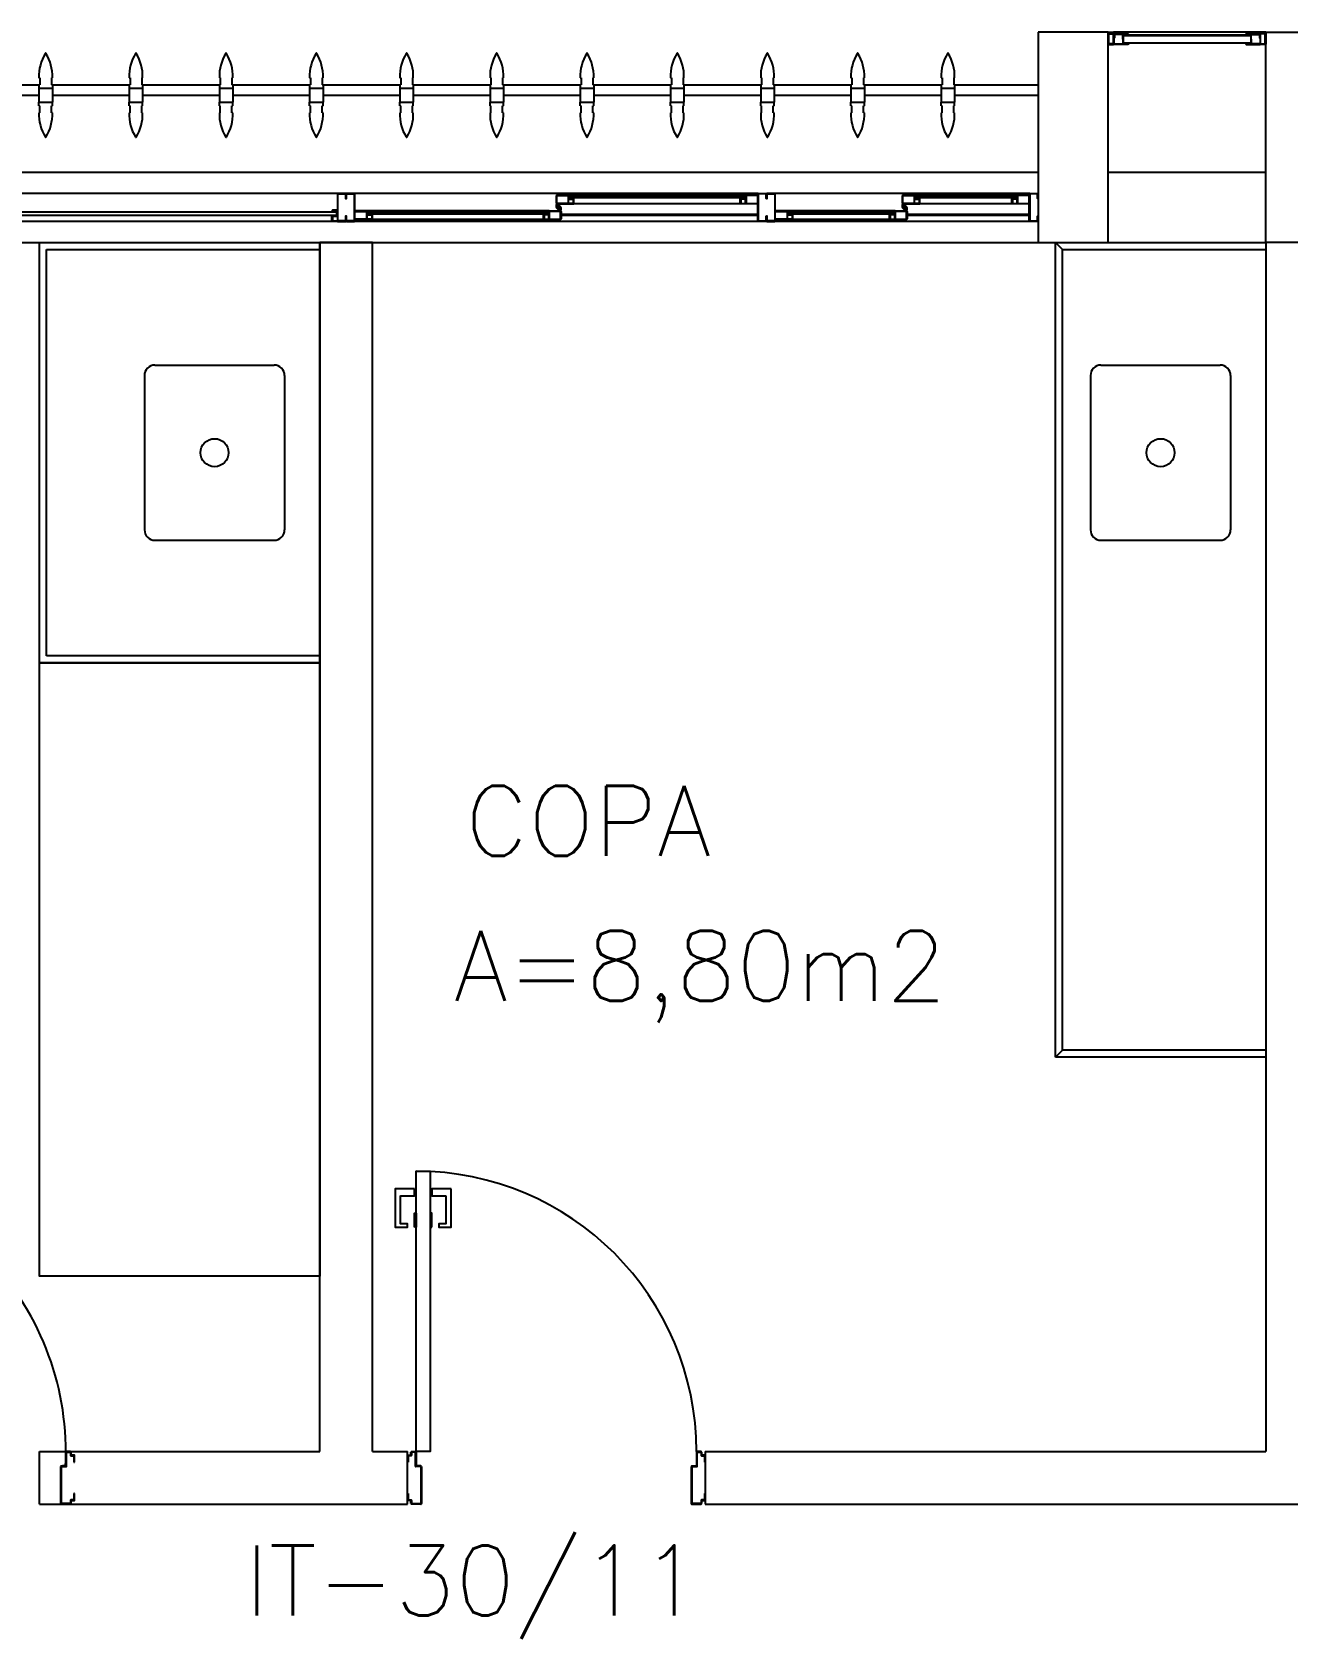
# Model space of a CAD drawing. Header units: millimetres. Extents: x 2128 to 2646, y 1972 to 2207.
# Drawn here: x 2289.74 to 2293.324, y 2138.981 to 2143.565 of the extents above; entities that cross this region are included whole.
import ezdxf

# ---------------------------------------------------------------- set-up
doc = ezdxf.new("R2010")
doc.units = ezdxf.units.MM
doc.linetypes.add('DASHED2', pattern=[0.375, 0.25, -0.125])
for name, color, linetype in [('AR-ALV', 2, 'Continuous'), ('AR-BANCADAS', 1, 'Continuous'), ('AR-BRISES', 1, 'Continuous'), ('AR-ESQ', 1, 'Continuous'), ('AR-ESTC', 3, 'Continuous'), ('AR-PEITORIL', 1, 'Continuous'), ('AR-PORTA', 1, 'Continuous'), ('BC- VISTA', 1, 'Continuous'), ('BC-CUBA', 1, 'Continuous'), ('BGR- VISTA', 12, 'Continuous'), ('BR-PAINEL', 1, 'Continuous'), ('BR-SUPORTE', 1, 'Continuous'), ('COZ1', 1, 'Continuous'), ('DT-ESQ-BAGUETE-C', 1, 'Continuous'), ('DT-ESQ-BAGUETE-V', 1, 'Continuous'), ('DT-ESQ-CHAPA DOBRADA-V', 1, 'Continuous'), ('DT-ESQ-MARCO-V', 1, 'Continuous'), ('DT-ESQ-PERFIL CADEIRA-C', 2, 'Continuous'), ('DT-ESQ-PERFIL CADEIRA-V', 2, 'Continuous'), ('DT-ESQ-PERFIL U SIMPLES-C', 2, 'Continuous'), ('DT-ESQ-PERFIL U-C', 2, 'Continuous'), ('DT-ESQ-PERFIL U-V', 1, 'Continuous'), ('DT-ESQ-VENEZIANA-C', 1, 'Continuous'), ('DT-ESQ-VENEZIANA-V', 1, 'Continuous'), ('DT-ESQ-VIDRO-C', 2, 'Continuous'), ('DT-TXTMOD', 1, 'Continuous'), ('ENDEREÇO', 2, 'Continuous'), ('maçaneta', 1, 'Continuous'), ('mov', 1, 'Continuous'), ('PM-PERFIL U-C', 2, 'Continuous'), ('PM-VIDRO', 2, 'Continuous'), ('pm1', 2, 'Continuous'), ('pm2', 2, 'Continuous'), ('TEXTO', 2, 'Continuous'), ('Área', 2, 'Continuous')]:
    doc.layers.add(name, color=color, linetype=linetype)
doc.styles.add('S10', font='simplex.shx', dxfattribs={"height": 0.1})
doc.styles.add('UNB-100', font='simplex.shx', dxfattribs={"height": 0.2})
doc.styles.add('UNB1-100', font='simplex.shx', dxfattribs={"height": 0.2})

# ---------------------------------------------------------------- blocks, each defined once
blk = doc.blocks.new('CUBAbnc-01P')
at = {"layer": 'COZ1'}
for p, q in [((-0.25, -0.4705), (-0.25, -0.1305)), ((-0.22, -0.1005), (0.22, -0.1005)), ((0.25, -0.4705), (0.25, -0.1305)), ((-0.22, -0.5005), (0.22, -0.5005))]:
    blk.add_line(p, q, dxfattribs=at)
blk.add_circle((0, -0.3005), 0.04, dxfattribs=at)
for centre, start, end in [((-0.22, -0.1305), 90, 180), ((0.22, -0.1305), 0, 90), ((-0.22, -0.4705), 180, 270), ((0.22, -0.4705), 270, 0)]:
    blk.add_arc(centre, 0.03, start, end, dxfattribs=at)
blk = doc.blocks.new('BGR3')
at = {"layer": 'BGR- VISTA'}
for p, q in [((0, 2.305), (0.58, 2.305)), ((0.58, 2.305), (0.6, 2.325)), ((0.58, 2.305), (0.58, 0.02)), ((0.58, 0.02), (0, 0.02)), ((0.6, 0), (0.58, 0.02))]:
    blk.add_line(p, q, dxfattribs=at)
blk.add_lwpolyline([(0.6, 2.325), (0.6, 0), (0, 0), (0, 2.325)], close=True, dxfattribs=at)
at = {"layer": 'BC-CUBA', "rotation": 89.99999999999999}
blk.add_blockref('CUBAbnc-01P', (0, 0.6), dxfattribs=at)
blk = doc.blocks.new('EF33-P')
at = {"layer": 'DT-ESQ-BAGUETE-C', "ltscale": 0.1}
for points in [[(0.4225, -0.08), (0.409, -0.08), (0.409, -0.0785), (0.422, -0.0785, 0.414214), (0.4225, -0.078), (0.4225, -0.067, 0.414214), (0.422, -0.0665), (0.409, -0.0665), (0.409, -0.065), (0.4225, -0.065, -0.414214), (0.424, -0.0665), (0.424, -0.0785, -0.414214)], [(0.7015, -0.08), (0.715, -0.08), (0.715, -0.0785), (0.702, -0.0785, -0.414214), (0.7015, -0.078), (0.7015, -0.067, -0.414214), (0.702, -0.0665), (0.715, -0.0665), (0.715, -0.065), (0.7015, -0.065, 0.414214), (0.7, -0.0665), (0.7, -0.0785, 0.414214)], [(1.41, -0.08), (1.3965, -0.08), (1.3965, -0.0785), (1.4095, -0.0785, 0.414214), (1.41, -0.078), (1.41, -0.067, 0.414214), (1.4095, -0.0665), (1.3965, -0.0665), (1.3965, -0.065), (1.41, -0.065, -0.414214), (1.4115, -0.0665), (1.4115, -0.0785, -0.414214)], [(1.9015, -0.08), (1.915, -0.08), (1.915, -0.0785), (1.902, -0.0785, -0.414214), (1.9015, -0.078), (1.9015, -0.067, -0.414214), (1.902, -0.0665), (1.915, -0.0665), (1.915, -0.065), (1.9015, -0.065, 0.414214), (1.9, -0.0665), (1.9, -0.0785, 0.414214)], [(2.014, -0.075), (2.0005, -0.075), (2.0005, -0.0735), (2.014, -0.0735), (2.014, -0.0615), (2.0005, -0.0615), (2.0005, -0.06), (2.014, -0.06, -0.414214), (2.0155, -0.0615), (2.0155, -0.0735, -0.414214)], [(0.0735, -0.125), (0.06, -0.125), (0.06, -0.1235), (0.073, -0.1235, 0.414214), (0.0735, -0.123), (0.0735, -0.112, 0.414214), (0.073, -0.1115), (0.06, -0.1115), (0.06, -0.11), (0.0735, -0.11, -0.414214), (0.075, -0.1115), (0.075, -0.1235, -0.414214)], [(0.339, -0.125), (0.3525, -0.125), (0.3525, -0.1235), (0.3395, -0.1235, -0.414214), (0.339, -0.123), (0.339, -0.112, -0.414214), (0.3395, -0.1115), (0.3525, -0.1115), (0.3525, -0.11), (0.339, -0.11, 0.414214), (0.3375, -0.1115), (0.3375, -0.1235, 0.414214)], [(0.8485, -0.125), (0.835, -0.125), (0.835, -0.1235), (0.848, -0.1235, 0.414214), (0.8485, -0.123), (0.8485, -0.112, 0.414214), (0.848, -0.1115), (0.835, -0.1115), (0.835, -0.11), (0.8485, -0.11, -0.414214), (0.85, -0.1115), (0.85, -0.1235, -0.414214)], [(1.3265, -0.125), (1.34, -0.125), (1.34, -0.1235), (1.327, -0.1235, -0.414214), (1.3265, -0.123), (1.3265, -0.112, -0.414214), (1.327, -0.1115), (1.34, -0.1115), (1.34, -0.11), (1.3265, -0.11, 0.414214), (1.325, -0.1115), (1.325, -0.1235, 0.414214)]]:
    blk.add_lwpolyline(points, format="xyb", close=True, dxfattribs=at)
at = {"layer": 'DT-ESQ-BAGUETE-V', "ltscale": 0.1}
for p, q in [((0.4225, -0.065), (0.7015, -0.065)), ((1.41, -0.065), (1.9015, -0.065)), ((0.0735, -0.11), (0.339, -0.11)), ((0.8485, -0.11), (1.3265, -0.11))]:
    blk.add_line(p, q, dxfattribs=at)
at = {"layer": 'DT-ESQ-CHAPA DOBRADA-V', "ltscale": 0.1}
for p, q in [((0.025, -0.077), (0.374, -0.077)), ((0.025, -0.08), (0.374, -0.08)), ((0.8, -0.077), (1.3615, -0.077)), ((0.8, -0.08), (1.3615, -0.08))]:
    blk.add_line(p, q, dxfattribs=at)
at = {"layer": 'DT-ESQ-MARCO-V', "ltscale": 0.1}
for p, q in [((1.9985, -0.06), (3.1515, -0.06)), ((1.9985, -0.14), (3.1515, -0.14))]:
    blk.add_line(p, q, dxfattribs=at)
at = {"layer": 'DT-ESQ-PERFIL CADEIRA-C', "ltscale": 0.1}
for p, q in [((0.376, -0.0885), (0.4225, -0.0885)), ((0.75, -0.0885), (0.7015, -0.0885)), ((1.3635, -0.0885), (1.41, -0.0885)), ((1.95, -0.0885), (1.9015, -0.0885)), ((0.025, -0.1335), (0.0735, -0.1335)), ((0.3855, -0.1335), (0.339, -0.1335)), ((0.8, -0.1335), (0.8485, -0.1335)), ((1.373, -0.1335), (1.3265, -0.1335))]:
    blk.add_line(p, q, dxfattribs=at)
for points in [[(0.4225, -0.087, -1), (0.4225, -0.09), (0.376, -0.09, -0.414214), (0.374, -0.088), (0.374, -0.067, -0.414214), (0.376, -0.065), (0.4075, -0.065, -0.414214), (0.409, -0.0665), (0.409, -0.087)], [(0.409, -0.0885, -0.198913), (0.4079, -0.0881, -0.198913), (0.4075, -0.087), (0.4075, -0.067, 0.414214), (0.407, -0.0665), (0.376, -0.0665, 0.414214), (0.3755, -0.067), (0.3755, -0.088, 0.414214), (0.376, -0.0885)], [(0.7015, -0.09), (0.75, -0.09), (0.75, -0.0885), (0.715, -0.0885, 0.198912), (0.7161, -0.0881, 0.198913), (0.7165, -0.087), (0.7165, -0.067, -0.414214), (0.717, -0.0665), (0.75, -0.0665), (0.75, -0.065), (0.7165, -0.065, 0.414214), (0.715, -0.0665), (0.715, -0.0785), (0.715, -0.08), (0.715, -0.087), (0.7015, -0.087, 1)], [(1.41, -0.087, -1), (1.41, -0.09), (1.3635, -0.09, -0.414214), (1.3615, -0.088), (1.3615, -0.067, -0.414214), (1.3635, -0.065), (1.395, -0.065, -0.414214), (1.3965, -0.0665), (1.3965, -0.087)], [(1.3965, -0.0885, -0.198913), (1.3954, -0.0881, -0.198913), (1.395, -0.087), (1.395, -0.067, 0.414214), (1.3945, -0.0665), (1.3635, -0.0665, 0.414214), (1.363, -0.067), (1.363, -0.088, 0.414214), (1.3635, -0.0885)], [(1.9015, -0.09), (1.95, -0.09), (1.95, -0.0885), (1.915, -0.0885, 0.198912), (1.9161, -0.0881, 0.198913), (1.9165, -0.087), (1.9165, -0.067, -0.414214), (1.917, -0.0665), (1.95, -0.0665), (1.95, -0.065), (1.9165, -0.065, 0.414214), (1.915, -0.0665), (1.915, -0.0785), (1.915, -0.08), (1.915, -0.087), (1.9015, -0.087, 1)], [(0.0735, -0.135), (0.025, -0.135), (0.025, -0.1335), (0.06, -0.1335, -0.198912), (0.0589, -0.1331, -0.198913), (0.0585, -0.132), (0.0585, -0.112, 0.414214), (0.058, -0.1115), (0.025, -0.1115), (0.025, -0.11), (0.0585, -0.11, -0.414214), (0.06, -0.1115), (0.06, -0.1235), (0.06, -0.125), (0.06, -0.132), (0.0735, -0.132, -1)], [(0.339, -0.132, 1), (0.339, -0.135), (0.3855, -0.135, 0.414214), (0.3875, -0.133), (0.3875, -0.112, 0.414214), (0.3855, -0.11), (0.354, -0.11, 0.414214), (0.3525, -0.1115), (0.3525, -0.132)], [(0.3525, -0.1335, 0.198913), (0.3536, -0.1331, 0.198913), (0.354, -0.132), (0.354, -0.112, -0.414214), (0.3545, -0.1115), (0.3855, -0.1115, -0.414214), (0.386, -0.112), (0.386, -0.133, -0.414214), (0.3855, -0.1335)], [(0.8485, -0.135), (0.8, -0.135), (0.8, -0.1335), (0.835, -0.1335, -0.198912), (0.8339, -0.1331, -0.198913), (0.8335, -0.132), (0.8335, -0.112, 0.414214), (0.833, -0.1115), (0.8, -0.1115), (0.8, -0.11), (0.8335, -0.11, -0.414214), (0.835, -0.1115), (0.835, -0.1235), (0.835, -0.125), (0.835, -0.132), (0.8485, -0.132, -1)], [(1.3265, -0.132, 1), (1.3265, -0.135), (1.373, -0.135, 0.414214), (1.375, -0.133), (1.375, -0.112, 0.414214), (1.373, -0.11), (1.3415, -0.11, 0.414214), (1.34, -0.1115), (1.34, -0.132)], [(1.34, -0.1335, 0.198913), (1.3411, -0.1331, 0.198913), (1.3415, -0.132), (1.3415, -0.112, -0.414214), (1.342, -0.1115), (1.373, -0.1115, -0.414214), (1.3735, -0.112), (1.3735, -0.133, -0.414214), (1.373, -0.1335)]]:
    blk.add_lwpolyline(points, format="xyb", close=True, dxfattribs=at)
at = {"layer": 'DT-ESQ-PERFIL CADEIRA-V', "ltscale": 0.1}
for p, q in [((0.4075, -0.09), (0.7015, -0.09)), ((1.395, -0.09), (1.9015, -0.09)), ((0.0735, -0.135), (0.339, -0.135)), ((0.8485, -0.135), (1.3265, -0.135))]:
    blk.add_line(p, q, dxfattribs=at)
at = {"layer": 'DT-ESQ-PERFIL U SIMPLES-C', "ltscale": 0.1}
for points in [[(0.376, -0.102), (0.384, -0.102), (0.384, -0.1005), (0.376, -0.1005, -0.414214), (0.3755, -0.1), (0.3755, -0.092, -0.414214), (0.376, -0.0915), (0.384, -0.0915), (0.384, -0.09), (0.376, -0.09, 0.414214), (0.374, -0.092), (0.374, -0.1, 0.414214)], [(1.3635, -0.102), (1.3715, -0.102), (1.3715, -0.1005), (1.3635, -0.1005, -0.414214), (1.363, -0.1), (1.363, -0.092, -0.414214), (1.3635, -0.0915), (1.3715, -0.0915), (1.3715, -0.09), (1.3635, -0.09, 0.414214), (1.3615, -0.092), (1.3615, -0.1, 0.414214)], [(0.3855, -0.098), (0.3775, -0.098), (0.3775, -0.0995), (0.3855, -0.0995, -0.414214), (0.386, -0.1), (0.386, -0.108, -0.414214), (0.3855, -0.1085), (0.3775, -0.1085), (0.3775, -0.11), (0.3855, -0.11, 0.414214), (0.3875, -0.108), (0.3875, -0.1, 0.414214)], [(1.373, -0.098), (1.365, -0.098), (1.365, -0.0995), (1.373, -0.0995, -0.414214), (1.3735, -0.1), (1.3735, -0.108, -0.414214), (1.373, -0.1085), (1.365, -0.1085), (1.365, -0.11), (1.373, -0.11, 0.414214), (1.375, -0.108), (1.375, -0.1, 0.414214)]]:
    blk.add_lwpolyline(points, format="xyb", close=True, dxfattribs=at)
at = {"layer": 'DT-ESQ-PERFIL U-C', "ltscale": 0.1}
for points in [[(0, -0.0615, -0.414214), (0.0015, -0.06), (0.0235, -0.06, -0.414214), (0.025, -0.0615), (0.025, -0.1385, -0.414214), (0.0235, -0.14), (0.0015, -0.14, -0.414214), (0, -0.1385), (0, -0.125), (0.0015, -0.125), (0.0015, -0.138, 0.414214), (0.002, -0.1385), (0.023, -0.1385, 0.414214), (0.0235, -0.138), (0.0235, -0.062, 0.414214), (0.023, -0.0615), (0.002, -0.0615, 0.414214), (0.0015, -0.062), (0.0015, -0.075), (0, -0.075)], [(0.775, -0.0615, 0.414214), (0.7735, -0.06), (0.7515, -0.06, 0.414214), (0.75, -0.0615), (0.75, -0.1385, 0.414214), (0.7515, -0.14), (0.7735, -0.14, 0.414214), (0.775, -0.1385), (0.775, -0.125), (0.7735, -0.125), (0.7735, -0.138, -0.414214), (0.773, -0.1385), (0.752, -0.1385, -0.414214), (0.7515, -0.138), (0.7515, -0.062, -0.414214), (0.752, -0.0615), (0.773, -0.0615, -0.414214), (0.7735, -0.062), (0.7735, -0.075), (0.775, -0.075)], [(0.775, -0.0615, -0.414214), (0.7765, -0.06), (0.7985, -0.06, -0.414214), (0.8, -0.0615), (0.8, -0.1385, -0.414214), (0.7985, -0.14), (0.7765, -0.14, -0.414214), (0.775, -0.1385), (0.775, -0.125), (0.7765, -0.125), (0.7765, -0.138, 0.414214), (0.777, -0.1385), (0.798, -0.1385, 0.414214), (0.7985, -0.138), (0.7985, -0.062, 0.414214), (0.798, -0.0615), (0.777, -0.0615, 0.414214), (0.7765, -0.062), (0.7765, -0.075), (0.775, -0.075)], [(1.975, -0.0615, 0.414214), (1.9735, -0.06), (1.9515, -0.06, 0.414214), (1.95, -0.0615), (1.95, -0.1385, 0.414214), (1.9515, -0.14), (1.9735, -0.14, 0.414214), (1.975, -0.1385), (1.975, -0.125), (1.9735, -0.125), (1.9735, -0.138, -0.414214), (1.973, -0.1385), (1.952, -0.1385, -0.414214), (1.9515, -0.138), (1.9515, -0.062, -0.414214), (1.952, -0.0615), (1.973, -0.0615, -0.414214), (1.9735, -0.062), (1.9735, -0.075), (1.975, -0.075)]]:
    blk.add_lwpolyline(points, format="xyb", close=True, dxfattribs=at)
blk.add_lwpolyline([(2, -0.0905), (2, -0.0905, 0.414214), (1.9985, -0.092), (1.9985, -0.1385), (1.9765, -0.1385), (1.9765, -0.125), (1.975, -0.125), (1.975, -0.1385, 0.414214), (1.9765, -0.14), (1.9985, -0.14, 0.414214), (2, -0.1385), (2, -0.092), (2.0135, -0.092, 1), (2.0135, -0.089), (2, -0.089), (2, -0.0615, 0.414214), (1.9985, -0.06), (1.9765, -0.06, 0.414214), (1.975, -0.0615), (1.975, -0.075), (1.9765, -0.075), (1.9765, -0.0615), (1.9985, -0.0615), (1.9985, -0.089, 0.414214), (2, -0.0905), (2.0135, -0.0905)], format="xyb", dxfattribs=at)
at = {"layer": 'DT-ESQ-PERFIL U-V', "ltscale": 0.1}
for p, q in [((0.0235, -0.06), (0.7515, -0.06)), ((0.7985, -0.06), (1.9515, -0.06)), ((0.0235, -0.14), (0.7515, -0.14)), ((0.7985, -0.14), (1.9515, -0.14))]:
    blk.add_line(p, q, dxfattribs=at)
at = {"layer": 'DT-ESQ-VIDRO-C', "ltscale": 0.1}
for points in [[(0.7125, -0.085), (0.7125, -0.082), (0.4115, -0.082), (0.4115, -0.085)], [(1.9125, -0.085), (1.9125, -0.082), (1.399, -0.082), (1.399, -0.085)], [(2.002, -0.087), (2.002, -0.077), (3.148, -0.077), (3.148, -0.087)], [(0.063, -0.13), (0.063, -0.127), (0.3495, -0.127), (0.3495, -0.13)], [(0.838, -0.13), (0.838, -0.127), (1.337, -0.127), (1.337, -0.13)]]:
    blk.add_lwpolyline(points, close=True, dxfattribs=at)
at = {"layer": 'DT-TXTMOD', "ltscale": 0.1, "style": 'S10', "flags": 3}
for tag, p in [('M01', (0.025, -0.28)), ('M02', (0.3253, -0.28)), ('M03', (0.627, -0.28)), ('M04', (0.9288, -0.28)), ('M05', (1.2306, -0.28)), ('M06', (1.5323, -0.28)), ('M07', (1.8341, -0.28)), ('M08', (2.1359, -0.28)), ('M09', (2.4376, -0.28)), ('M10', (2.7394, -0.28)), ('M11', (3.0412, -0.28)), ('M12', (3.3429, -0.28)), ('M13', (3.6447, -0.28)), ('M14', (3.9464, -0.28)), ('M15', (4.2482, -0.28)), ('M16', (4.55, -0.28)), ('M17', (4.8517, -0.28))]:
    blk.add_attdef(tag, p, '', height=0.1, dxfattribs=at)
blk = doc.blocks.new('BR-MODULO8')
at = {"layer": 'BR-PAINEL'}
for p, q in [((-2.8517, 0.27), (-2.8492, 0.27)), ((-2.8517, 0.25), (-2.8517, 0.24)), ((-2.8517, 0.25), (-2.8492, 0.25)), ((-2.8517, 0.24), (-2.8133, 0.24)), ((-2.8517, 0.24), (-2.8517, 0.2)), ((-2.8492, 0.27), (-2.8492, 0.25)), ((-2.8158, 0.27), (-2.8158, 0.25)), ((-2.8133, 0.27), (-2.8158, 0.27)), ((-2.8133, 0.25), (-2.8158, 0.25)), ((-2.8133, 0.25), (-2.8133, 0.24)), ((-2.8133, 0.24), (-2.8133, 0.2)), ((-2.5942, 0.27), (-2.5917, 0.27)), ((-2.5942, 0.25), (-2.5942, 0.24)), ((-2.5942, 0.25), (-2.5917, 0.25)), ((-2.5942, 0.24), (-2.5558, 0.24)), ((-2.5942, 0.24), (-2.5942, 0.2)), ((-2.5917, 0.27), (-2.5917, 0.25)), ((-2.5583, 0.27), (-2.5583, 0.25)), ((-2.5558, 0.27), (-2.5583, 0.27)), ((-2.5558, 0.25), (-2.5583, 0.25)), ((-2.5558, 0.25), (-2.5558, 0.24)), ((-2.5558, 0.24), (-2.5558, 0.2)), ((-2.3367, 0.27), (-2.3342, 0.27)), ((-2.3367, 0.25), (-2.3367, 0.24)), ((-2.3367, 0.25), (-2.3342, 0.25)), ((-2.3367, 0.24), (-2.2983, 0.24)), ((-2.3367, 0.24), (-2.3367, 0.2)), ((-2.3342, 0.27), (-2.3342, 0.25)), ((-2.3008, 0.27), (-2.3008, 0.25)), ((-2.2983, 0.27), (-2.3008, 0.27)), ((-2.2983, 0.25), (-2.3008, 0.25)), ((-2.2983, 0.25), (-2.2983, 0.24)), ((-2.2983, 0.24), (-2.2983, 0.2)), ((-2.0792, 0.27), (-2.0767, 0.27)), ((-2.0792, 0.25), (-2.0792, 0.24)), ((-2.0792, 0.25), (-2.0767, 0.25)), ((-2.0792, 0.24), (-2.0408, 0.24)), ((-2.0792, 0.24), (-2.0792, 0.2)), ((-2.0767, 0.27), (-2.0767, 0.25)), ((-2.0433, 0.27), (-2.0433, 0.25)), ((-2.0408, 0.27), (-2.0433, 0.27)), ((-2.0408, 0.25), (-2.0433, 0.25)), ((-2.0408, 0.25), (-2.0408, 0.24)), ((-2.0408, 0.24), (-2.0408, 0.2)), ((-1.8217, 0.27), (-1.8192, 0.27)), ((-1.8217, 0.25), (-1.8217, 0.24)), ((-1.8217, 0.25), (-1.8192, 0.25)), ((-1.8217, 0.24), (-1.7833, 0.24)), ((-1.8217, 0.24), (-1.8217, 0.2)), ((-1.8192, 0.27), (-1.8192, 0.25)), ((-1.7858, 0.27), (-1.7858, 0.25)), ((-1.7833, 0.27), (-1.7858, 0.27)), ((-1.7833, 0.25), (-1.7858, 0.25)), ((-1.7833, 0.25), (-1.7833, 0.24)), ((-1.7833, 0.24), (-1.7833, 0.2)), ((-1.5642, 0.27), (-1.5617, 0.27)), ((-1.5642, 0.25), (-1.5642, 0.24)), ((-1.5642, 0.25), (-1.5617, 0.25)), ((-1.5642, 0.24), (-1.5258, 0.24)), ((-1.5642, 0.24), (-1.5642, 0.2)), ((-1.5617, 0.27), (-1.5617, 0.25)), ((-1.5283, 0.27), (-1.5283, 0.25)), ((-1.5258, 0.27), (-1.5283, 0.27)), ((-1.5258, 0.25), (-1.5283, 0.25)), ((-1.5258, 0.25), (-1.5258, 0.24)), ((-1.5258, 0.24), (-1.5258, 0.2)), ((-1.3067, 0.27), (-1.3042, 0.27)), ((-1.3067, 0.25), (-1.3067, 0.24)), ((-1.3067, 0.25), (-1.3042, 0.25)), ((-1.3067, 0.24), (-1.2683, 0.24)), ((-1.3067, 0.24), (-1.3067, 0.2)), ((-1.3042, 0.27), (-1.3042, 0.25)), ((-1.2708, 0.27), (-1.2708, 0.25)), ((-1.2683, 0.27), (-1.2708, 0.27)), ((-1.2683, 0.25), (-1.2708, 0.25)), ((-1.2683, 0.25), (-1.2683, 0.24)), ((-1.2683, 0.24), (-1.2683, 0.2)), ((-1.0492, 0.27), (-1.0467, 0.27)), ((-1.0492, 0.25), (-1.0492, 0.24)), ((-1.0492, 0.25), (-1.0467, 0.25)), ((-1.0492, 0.24), (-1.0108, 0.24)), ((-1.0492, 0.24), (-1.0492, 0.2)), ((-1.0467, 0.27), (-1.0467, 0.25)), ((-1.0133, 0.27), (-1.0133, 0.25)), ((-1.0108, 0.27), (-1.0133, 0.27)), ((-1.0108, 0.25), (-1.0133, 0.25)), ((-1.0108, 0.25), (-1.0108, 0.24)), ((-1.0108, 0.24), (-1.0108, 0.2)), ((-0.7917, 0.27), (-0.7892, 0.27)), ((-0.7917, 0.25), (-0.7917, 0.24)), ((-0.7917, 0.25), (-0.7892, 0.25)), ((-0.7917, 0.24), (-0.7533, 0.24)), ((-0.7917, 0.24), (-0.7917, 0.2)), ((-0.7892, 0.27), (-0.7892, 0.25)), ((-0.7558, 0.27), (-0.7558, 0.25)), ((-0.7533, 0.27), (-0.7558, 0.27)), ((-0.7533, 0.25), (-0.7558, 0.25)), ((-0.7533, 0.25), (-0.7533, 0.24)), ((-0.7533, 0.24), (-0.7533, 0.2)), ((-0.5342, 0.27), (-0.5317, 0.27)), ((-0.5342, 0.25), (-0.5317, 0.25)), ((-0.5342, 0.25), (-0.5342, 0.24)), ((-0.5342, 0.24), (-0.5342, 0.2)), ((-0.5342, 0.24), (-0.4958, 0.24)), ((-0.5317, 0.27), (-0.5317, 0.25)), ((-0.4958, 0.27), (-0.4983, 0.27)), ((-0.4983, 0.27), (-0.4983, 0.25)), ((-0.4958, 0.25), (-0.4983, 0.25)), ((-0.4958, 0.25), (-0.4958, 0.24)), ((-0.4958, 0.24), (-0.4958, 0.2)), ((-0.2767, 0.27), (-0.2742, 0.27)), ((-0.2767, 0.25), (-0.2767, 0.24)), ((-0.2767, 0.25), (-0.2742, 0.25)), ((-0.2767, 0.24), (-0.2383, 0.24)), ((-0.2767, 0.24), (-0.2767, 0.2)), ((-0.2742, 0.27), (-0.2742, 0.25)), ((-0.2408, 0.27), (-0.2408, 0.25)), ((-0.2383, 0.27), (-0.2408, 0.27)), ((-0.2383, 0.25), (-0.2408, 0.25)), ((-0.2383, 0.25), (-0.2383, 0.24)), ((-0.2383, 0.24), (-0.2383, 0.2)), ((-2.8517, 0.2), (-2.8133, 0.2)), ((-2.8517, 0.19), (-2.8517, 0.2)), ((-2.8517, 0.19), (-2.8492, 0.19)), ((-2.8492, 0.17), (-2.8492, 0.19)), ((-2.8133, 0.19), (-2.8158, 0.19)), ((-2.8158, 0.17), (-2.8158, 0.19)), ((-2.8133, 0.19), (-2.8133, 0.2)), ((-2.5942, 0.2), (-2.5558, 0.2)), ((-2.5942, 0.19), (-2.5942, 0.2)), ((-2.5942, 0.19), (-2.5917, 0.19)), ((-2.5917, 0.17), (-2.5917, 0.19)), ((-2.5558, 0.19), (-2.5583, 0.19)), ((-2.5583, 0.17), (-2.5583, 0.19)), ((-2.5558, 0.19), (-2.5558, 0.2)), ((-2.3367, 0.2), (-2.2983, 0.2)), ((-2.3367, 0.19), (-2.3367, 0.2)), ((-2.3367, 0.19), (-2.3342, 0.19)), ((-2.3342, 0.17), (-2.3342, 0.19)), ((-2.2983, 0.19), (-2.3008, 0.19)), ((-2.3008, 0.17), (-2.3008, 0.19)), ((-2.2983, 0.19), (-2.2983, 0.2)), ((-2.0792, 0.2), (-2.0408, 0.2)), ((-2.0792, 0.19), (-2.0792, 0.2)), ((-2.0792, 0.19), (-2.0767, 0.19)), ((-2.0767, 0.17), (-2.0767, 0.19)), ((-2.0408, 0.19), (-2.0433, 0.19)), ((-2.0433, 0.17), (-2.0433, 0.19)), ((-2.0408, 0.19), (-2.0408, 0.2)), ((-1.8217, 0.2), (-1.7833, 0.2)), ((-1.8217, 0.19), (-1.8217, 0.2)), ((-1.8217, 0.19), (-1.8192, 0.19)), ((-1.8192, 0.17), (-1.8192, 0.19)), ((-1.7833, 0.19), (-1.7858, 0.19)), ((-1.7858, 0.17), (-1.7858, 0.19)), ((-1.7833, 0.19), (-1.7833, 0.2)), ((-1.5642, 0.2), (-1.5258, 0.2)), ((-1.5642, 0.19), (-1.5642, 0.2)), ((-1.5642, 0.19), (-1.5617, 0.19)), ((-1.5617, 0.17), (-1.5617, 0.19)), ((-1.5258, 0.19), (-1.5283, 0.19)), ((-1.5283, 0.17), (-1.5283, 0.19)), ((-1.5258, 0.19), (-1.5258, 0.2)), ((-1.3067, 0.2), (-1.2683, 0.2)), ((-1.3067, 0.19), (-1.3067, 0.2)), ((-1.3067, 0.19), (-1.3042, 0.19)), ((-1.3042, 0.17), (-1.3042, 0.19)), ((-1.2683, 0.19), (-1.2708, 0.19)), ((-1.2708, 0.17), (-1.2708, 0.19)), ((-1.2683, 0.19), (-1.2683, 0.2)), ((-1.0492, 0.2), (-1.0108, 0.2)), ((-1.0492, 0.19), (-1.0492, 0.2)), ((-1.0492, 0.19), (-1.0467, 0.19)), ((-1.0467, 0.17), (-1.0467, 0.19)), ((-1.0108, 0.19), (-1.0133, 0.19)), ((-1.0133, 0.17), (-1.0133, 0.19)), ((-1.0108, 0.19), (-1.0108, 0.2)), ((-0.7917, 0.2), (-0.7533, 0.2)), ((-0.7917, 0.19), (-0.7917, 0.2)), ((-0.7917, 0.19), (-0.7892, 0.19)), ((-0.7892, 0.17), (-0.7892, 0.19)), ((-0.7533, 0.19), (-0.7558, 0.19)), ((-0.7558, 0.17), (-0.7558, 0.19)), ((-0.7533, 0.19), (-0.7533, 0.2)), ((-0.5342, 0.19), (-0.5342, 0.2)), ((-0.5342, 0.2), (-0.4958, 0.2)), ((-0.5342, 0.19), (-0.5317, 0.19)), ((-0.5317, 0.17), (-0.5317, 0.19)), ((-0.4983, 0.17), (-0.4983, 0.19)), ((-0.4958, 0.19), (-0.4983, 0.19)), ((-0.4958, 0.19), (-0.4958, 0.2)), ((-0.2767, 0.2), (-0.2383, 0.2)), ((-0.2767, 0.19), (-0.2767, 0.2)), ((-0.2767, 0.19), (-0.2742, 0.19)), ((-0.2742, 0.17), (-0.2742, 0.19)), ((-0.2383, 0.19), (-0.2408, 0.19)), ((-0.2408, 0.17), (-0.2408, 0.19)), ((-0.2383, 0.19), (-0.2383, 0.2)), ((-2.8517, 0.17), (-2.8492, 0.17)), ((-2.8133, 0.17), (-2.8158, 0.17)), ((-2.5942, 0.17), (-2.5917, 0.17)), ((-2.5558, 0.17), (-2.5583, 0.17)), ((-2.3367, 0.17), (-2.3342, 0.17)), ((-2.2983, 0.17), (-2.3008, 0.17)), ((-2.0792, 0.17), (-2.0767, 0.17)), ((-2.0408, 0.17), (-2.0433, 0.17)), ((-1.8217, 0.17), (-1.8192, 0.17)), ((-1.7833, 0.17), (-1.7858, 0.17)), ((-1.5642, 0.17), (-1.5617, 0.17)), ((-1.5258, 0.17), (-1.5283, 0.17)), ((-1.3067, 0.17), (-1.3042, 0.17)), ((-1.2683, 0.17), (-1.2708, 0.17)), ((-1.0492, 0.17), (-1.0467, 0.17)), ((-1.0108, 0.17), (-1.0133, 0.17)), ((-0.7917, 0.17), (-0.7892, 0.17)), ((-0.7533, 0.17), (-0.7558, 0.17)), ((-0.5342, 0.17), (-0.5317, 0.17)), ((-0.4958, 0.17), (-0.4983, 0.17)), ((-0.2767, 0.17), (-0.2742, 0.17)), ((-0.2383, 0.17), (-0.2408, 0.17))]:
    blk.add_line(p, q, dxfattribs=at)
for centre, radius, start, end in [((-2.7267, 0.2739), 0.1251, 148.4721, 181.772), ((-2.8325, 0.3387), 0.001, 37.1012, 142.8988), ((-2.9383, 0.2739), 0.1251, 358.228, 31.5279), ((-2.4692, 0.2739), 0.1251, 148.4721, 181.772), ((-2.575, 0.3387), 0.001, 37.1012, 142.8988), ((-2.6808, 0.2739), 0.1251, 358.228, 31.5279), ((-2.2117, 0.2739), 0.1251, 148.4721, 181.772), ((-2.3175, 0.3387), 0.001, 37.1012, 142.8988), ((-2.4233, 0.2739), 0.1251, 358.228, 31.5279), ((-1.9542, 0.2739), 0.1251, 148.4721, 181.772), ((-2.06, 0.3387), 0.001, 37.1012, 142.8988), ((-2.1658, 0.2739), 0.1251, 358.228, 31.5279), ((-1.6967, 0.2739), 0.1251, 148.4721, 181.772), ((-1.8025, 0.3387), 0.001, 37.1012, 142.8988), ((-1.9083, 0.2739), 0.1251, 358.228, 31.5279), ((-1.4392, 0.2739), 0.1251, 148.4721, 181.772), ((-1.545, 0.3387), 0.001, 37.1012, 142.8988), ((-1.6508, 0.2739), 0.1251, 358.228, 31.5279), ((-1.1817, 0.2739), 0.1251, 148.4721, 181.772), ((-1.2875, 0.3387), 0.001, 37.1012, 142.8988), ((-1.3933, 0.2739), 0.1251, 358.228, 31.5279), ((-0.9242, 0.2739), 0.1251, 148.4721, 181.772), ((-1.03, 0.3387), 0.001, 37.1012, 142.8988), ((-1.1358, 0.2739), 0.1251, 358.228, 31.5279), ((-0.6667, 0.2739), 0.1251, 148.4721, 181.772), ((-0.7725, 0.3387), 0.001, 37.1012, 142.8988), ((-0.8783, 0.2739), 0.1251, 358.228, 31.5279), ((-0.4092, 0.2739), 0.1251, 148.4721, 181.772), ((-0.515, 0.3387), 0.001, 37.1012, 142.8988), ((-0.6208, 0.2739), 0.1251, 358.228, 31.5279), ((-0.1517, 0.2739), 0.1251, 148.4721, 181.772), ((-0.2575, 0.3387), 0.001, 37.1012, 142.8988), ((-0.3633, 0.2739), 0.1251, 358.228, 31.5279), ((-2.7267, 0.1661), 0.1251, 178.228, 211.5279), ((-2.9383, 0.1661), 0.1251, 328.4721, 1.772), ((-2.4692, 0.1661), 0.1251, 178.228, 211.5279), ((-2.6808, 0.1661), 0.1251, 328.4721, 1.772), ((-2.2117, 0.1661), 0.1251, 178.228, 211.5279), ((-2.4233, 0.1661), 0.1251, 328.4721, 1.772), ((-1.9542, 0.1661), 0.1251, 178.228, 211.5279), ((-2.1658, 0.1661), 0.1251, 328.4721, 1.772), ((-1.6967, 0.1661), 0.1251, 178.228, 211.5279), ((-1.9083, 0.1661), 0.1251, 328.4721, 1.772), ((-1.4392, 0.1661), 0.1251, 178.228, 211.5279), ((-1.6508, 0.1661), 0.1251, 328.4721, 1.772), ((-1.1817, 0.1661), 0.1251, 178.228, 211.5279), ((-1.3933, 0.1661), 0.1251, 328.4721, 1.772), ((-0.9242, 0.1661), 0.1251, 178.228, 211.5279), ((-1.1358, 0.1661), 0.1251, 328.4721, 1.772), ((-0.6667, 0.1661), 0.1251, 178.228, 211.5279), ((-0.8783, 0.1661), 0.1251, 328.4721, 1.772), ((-0.4092, 0.1661), 0.1251, 178.228, 211.5279), ((-0.6208, 0.1661), 0.1251, 328.4721, 1.772), ((-0.1517, 0.1661), 0.1251, 178.228, 211.5279), ((-0.3633, 0.1661), 0.1251, 328.4721, 1.772), ((-2.8325, 0.1013), 0.001, 217.1012, 322.8988), ((-2.575, 0.1013), 0.001, 217.1012, 322.8988), ((-2.3175, 0.1013), 0.001, 217.1012, 322.8988), ((-2.06, 0.1013), 0.001, 217.1012, 322.8988), ((-1.8025, 0.1013), 0.001, 217.1012, 322.8988), ((-1.545, 0.1013), 0.001, 217.1012, 322.8988), ((-1.2875, 0.1013), 0.001, 217.1012, 322.8988), ((-1.03, 0.1013), 0.001, 217.1012, 322.8988), ((-0.7725, 0.1013), 0.001, 217.1012, 322.8988), ((-0.515, 0.1013), 0.001, 217.1012, 322.8988), ((-0.2575, 0.1013), 0.001, 217.1012, 322.8988)]:
    blk.add_arc(centre, radius, start, end, dxfattribs=at)
at = {"layer": 'BR-SUPORTE'}
for p, q in [((-3.0708, 0.25), (-2.8492, 0.25)), ((-2.8133, 0.25), (-2.5917, 0.25)), ((-2.5558, 0.25), (-2.3342, 0.25)), ((-2.2983, 0.25), (-2.0767, 0.25)), ((-2.0408, 0.25), (-1.8192, 0.25)), ((-1.7833, 0.25), (-1.5617, 0.25)), ((-1.5258, 0.25), (-1.3042, 0.25)), ((-1.2683, 0.25), (-1.0467, 0.25)), ((-1.0108, 0.25), (-0.7892, 0.25)), ((-0.7533, 0.25), (-0.5317, 0.25)), ((-0.4958, 0.25), (-0.2742, 0.25)), ((-0.2383, 0.25), (0, 0.25)), ((-3.0708, 0.22), (-2.8517, 0.22)), ((-2.8133, 0.22), (-2.5942, 0.22)), ((-2.5558, 0.22), (-2.3367, 0.22)), ((-2.2983, 0.22), (-2.0792, 0.22)), ((-2.0408, 0.22), (-1.8217, 0.22)), ((-1.7833, 0.22), (-1.5642, 0.22)), ((-1.5258, 0.22), (-1.3067, 0.22)), ((-1.2683, 0.22), (-1.0492, 0.22)), ((-1.0108, 0.22), (-0.7917, 0.22)), ((-0.7533, 0.22), (-0.5342, 0.22)), ((-0.4958, 0.22), (-0.2767, 0.22)), ((-0.2383, 0.22), (0, 0.22))]:
    blk.add_line(p, q, dxfattribs=at)
blk = doc.blocks.new('PM3')
at = {"layer": 'maçaneta'}
for points in [[(0.02, 0.825), (-0.035, 0.825), (-0.035, 0.715), (0, 0.715), (0, 0.725), (-0.02, 0.725), (-0.02, 0.8035, -0.414214), (-0.0185, 0.805), (0.02, 0.805)], [(0.125, 0.825), (0.07, 0.825), (0.07, 0.805), (0.1085, 0.805, -0.414214), (0.11, 0.8035), (0.11, 0.725), (0.09, 0.725), (0.09, 0.715), (0.125, 0.715)]]:
    blk.add_lwpolyline(points, format="xyb", close=True, dxfattribs=at)
for points in [[(0.02, 0.715), (0.02, 0.755), (0.025, 0.755), (0.025, 0.715)], [(0.07, 0.715), (0.07, 0.755), (0.065, 0.755), (0.065, 0.715)]]:
    blk.add_lwpolyline(points, close=True, dxfattribs=at)
at = {"layer": 'mov'}
blk.add_arc((0.025, 0.075), 0.8, 0, 90, dxfattribs=at)
at = {"layer": 'PM-PERFIL U-C'}
for p, q in [((0, 0.045), (0, 0.0635)), ((0.0015, 0.065), (0.01, 0.065)), ((0.002, 0.063), (0.002, 0.045)), ((0.0105, 0.063), (0.002, 0.063)), ((0.01, 0.065), (0.01, 0.0735)), ((0.0115, 0.075), (0.0235, 0.075)), ((0.012, 0.073), (0.012, 0.0645)), ((0.023, 0.073), (0.012, 0.073)), ((0.023, 0.0335), (0.023, 0.073)), ((0.025, 0.0735), (0.025, 0.034)), ((0.825, 0.0735), (0.825, 0.034)), ((0.8385, 0.075), (0.8265, 0.075)), ((0.827, 0.073), (0.838, 0.073)), ((0.827, 0.0335), (0.827, 0.073)), ((0.838, 0.073), (0.838, 0.0645)), ((0.8395, 0.063), (0.848, 0.063)), ((0.84, 0.065), (0.84, 0.0735)), ((0.8485, 0.065), (0.84, 0.065)), ((0.848, 0.063), (0.848, 0.045)), ((0.85, 0.045), (0.85, 0.0635)), ((0.002, 0.045), (0, 0.045)), ((0.038, 0.032), (0.0245, 0.032)), ((0.0385, 0.034), (0.025, 0.034)), ((0.038, 0.032), (0.038, -0.073)), ((0.04, 0.0325), (0.04, -0.0735)), ((0.81, 0.0325), (0.81, -0.0735)), ((0.8115, 0.034), (0.825, 0.034)), ((0.812, 0.032), (0.8255, 0.032)), ((0.812, 0.032), (0.812, -0.073)), ((0.848, 0.045), (0.85, 0.045)), ((0, -0.045), (0.002, -0.045)), ((0, -0.0635), (0, -0.045)), ((0.002, -0.045), (0.002, -0.063)), ((0.85, -0.045), (0.848, -0.045)), ((0.848, -0.045), (0.848, -0.063)), ((0.85, -0.0635), (0.85, -0.045)), ((0.01, -0.065), (0.0015, -0.065)), ((0.002, -0.063), (0.0105, -0.063)), ((0.01, -0.0735), (0.01, -0.065)), ((0.0385, -0.075), (0.0115, -0.075)), ((0.012, -0.0645), (0.012, -0.073)), ((0.012, -0.073), (0.038, -0.073)), ((0.8115, -0.075), (0.8385, -0.075)), ((0.838, -0.073), (0.812, -0.073)), ((0.838, -0.0645), (0.838, -0.073)), ((0.848, -0.063), (0.8395, -0.063)), ((0.84, -0.0735), (0.84, -0.065)), ((0.84, -0.065), (0.8485, -0.065))]:
    blk.add_line(p, q, dxfattribs=at)
for centre, start, end in [((0.0015, 0.0635), 90, 180), ((0.0115, 0.0735), 90, 180), ((0.0105, 0.0645), 270, 0), ((0.0235, 0.0735), 360, 90), ((0.8265, 0.0735), 90, 180), ((0.8395, 0.0645), 180, 270), ((0.8385, 0.0735), 0, 90), ((0.8485, 0.0635), 0, 90), ((0.0245, 0.0335), 180, 270), ((0.0385, 0.0325), 0, 90), ((0.8115, 0.0325), 90, 180), ((0.8255, 0.0335), 270, 0), ((0.0015, -0.0635), 180, 270), ((0.0115, -0.0735), 180, 270), ((0.0105, -0.0645), 0, 90), ((0.0385, -0.0735), 269.9386, 0), ((0.8115, -0.0735), 180, 270.0614), ((0.8395, -0.0645), 90, 180), ((0.8385, -0.0735), 270, 0), ((0.8485, -0.0635), 270, 0)]:
    blk.add_arc(centre, 0.0015, start, end, dxfattribs=at)
at = {"layer": 'pm1'}
blk.add_lwpolyline([(0.065, 0.875), (0.065, 0.075), (0.025, 0.075), (0.025, 0.875)], close=True, dxfattribs=at)
blk = doc.blocks.new('PM3V')
at = {"layer": 'maçaneta'}
for points in [[(0.02, 0.9), (-0.035, 0.9), (-0.035, 0.79), (0, 0.79), (0, 0.8), (-0.02, 0.8), (-0.02, 0.8785, -0.414214), (-0.0185, 0.88), (0.02, 0.88)], [(0.125, 0.9), (0.07, 0.9), (0.07, 0.88), (0.1085, 0.88, -0.414214), (0.11, 0.8785), (0.11, 0.8), (0.09, 0.8), (0.09, 0.79), (0.125, 0.79)]]:
    blk.add_lwpolyline(points, format="xyb", close=True, dxfattribs=at)
for points in [[(0.02, 0.79), (0.02, 0.83), (0.025, 0.83), (0.025, 0.79)], [(0.07, 0.79), (0.07, 0.83), (0.065, 0.83), (0.065, 0.79)]]:
    blk.add_lwpolyline(points, close=True, dxfattribs=at)
at = {"layer": 'mov'}
blk.add_arc((0.025, 0.15), 0.8, 356.8472, 90, dxfattribs=at)
at = {"layer": 'PM-PERFIL U-C'}
for p, q in [((0, 0.12), (0, 0.1385)), ((0.0015, 0.14), (0.01, 0.14)), ((0.002, 0.138), (0.002, 0.12)), ((0.0105, 0.138), (0.002, 0.138)), ((0.01, 0.14), (0.01, 0.1485)), ((0.0115, 0.15), (0.0235, 0.15)), ((0.012, 0.148), (0.012, 0.1395)), ((0.023, 0.148), (0.012, 0.148)), ((0.023, 0.1085), (0.023, 0.148)), ((0.025, 0.1485), (0.025, 0.109)), ((0.825, 0.1485), (0.825, 0.109)), ((0.8385, 0.15), (0.8265, 0.15)), ((0.827, 0.148), (0.838, 0.148)), ((0.827, 0.1085), (0.827, 0.148)), ((0.838, 0.148), (0.838, 0.1395)), ((0.8395, 0.138), (0.848, 0.138)), ((0.84, 0.14), (0.84, 0.1485)), ((0.8485, 0.14), (0.84, 0.14)), ((0.848, 0.138), (0.848, 0.12)), ((0.85, 0.12), (0.85, 0.1385)), ((0.002, 0.12), (0, 0.12)), ((0.038, 0.107), (0.0245, 0.107)), ((0.0385, 0.109), (0.025, 0.109)), ((0.038, 0.107), (0.038, 0.002)), ((0.04, 0.1075), (0.04, 0.0015)), ((0.81, 0.1075), (0.81, 0.0015)), ((0.8115, 0.109), (0.825, 0.109)), ((0.812, 0.107), (0.8255, 0.107)), ((0.812, 0.107), (0.812, 0.002)), ((0.848, 0.12), (0.85, 0.12)), ((0, 0.03), (0.002, 0.03)), ((0, 0.0115), (0, 0.03)), ((0.01, 0.01), (0.0015, 0.01)), ((0.002, 0.03), (0.002, 0.012)), ((0.002, 0.012), (0.0105, 0.012)), ((0.01, 0.0015), (0.01, 0.01)), ((0.0385, 0), (0.0115, 0)), ((0.012, 0.0105), (0.012, 0.002)), ((0.012, 0.002), (0.038, 0.002)), ((0.8115, 0), (0.8385, 0)), ((0.838, 0.002), (0.812, 0.002)), ((0.838, 0.0105), (0.838, 0.002)), ((0.848, 0.012), (0.8395, 0.012)), ((0.84, 0.0015), (0.84, 0.01)), ((0.84, 0.01), (0.8485, 0.01)), ((0.85, 0.03), (0.848, 0.03)), ((0.848, 0.03), (0.848, 0.012)), ((0.85, 0.0115), (0.85, 0.03))]:
    blk.add_line(p, q, dxfattribs=at)
for centre, start, end in [((0.0015, 0.1385), 90, 180), ((0.0115, 0.1485), 90, 180), ((0.0105, 0.1395), 270, 0), ((0.0235, 0.1485), 360, 90), ((0.8265, 0.1485), 90, 180), ((0.8395, 0.1395), 180, 270), ((0.8385, 0.1485), 0, 90), ((0.8485, 0.1385), 0, 90), ((0.0245, 0.1085), 180, 270), ((0.0385, 0.1075), 0, 90), ((0.8115, 0.1075), 90, 180), ((0.8255, 0.1085), 270, 0), ((0.0015, 0.0115), 180, 270), ((0.0115, 0.0015), 180, 270), ((0.0105, 0.0105), 0, 90), ((0.0385, 0.0015), 269.9386, 0), ((0.8115, 0.0015), 180, 270.0614), ((0.8395, 0.0105), 90, 180), ((0.8385, 0.0015), 270, 0), ((0.8485, 0.0115), 270, 0)]:
    blk.add_arc(centre, 0.0015, start, end, dxfattribs=at)
at = {"layer": 'PM-VIDRO', "color": 1}
for p, q in [((0.04, 0.45), (0.04, 0.75)), ((0.05, 0.75), (0.05, 0.45))]:
    blk.add_line(p, q, dxfattribs=at)
at = {"layer": 'pm1'}
for p, q in [((0.025, 0.95), (0.065, 0.95)), ((0.025, 0.75), (0.025, 0.95)), ((0.065, 0.95), (0.065, 0.76)), ((0.04, 0.75), (0.025, 0.75)), ((0.065, 0.76), (0.04, 0.76)), ((0.04, 0.75), (0.04, 0.76)), ((0.05, 0.76), (0.05, 0.75)), ((0.065, 0.75), (0.05, 0.75)), ((0.065, 0.76), (0.065, 0.75)), ((0.025, 0.15), (0.025, 0.45)), ((0.04, 0.45), (0.025, 0.45)), ((0.04, 0.44), (0.04, 0.45)), ((0.065, 0.44), (0.04, 0.44)), ((0.065, 0.45), (0.05, 0.45)), ((0.05, 0.45), (0.05, 0.44)), ((0.065, 0.45), (0.065, 0.44)), ((0.065, 0.44), (0.065, 0.15)), ((0.065, 0.15), (0.025, 0.15))]:
    blk.add_line(p, q, dxfattribs=at)
at = {"layer": 'pm2'}
for p, q in [((0.025, 0.45), (0.025, 0.75)), ((0.065, 0.75), (0.065, 0.45)), ((0.025, 0.15), (0.025, 0.109)), ((0.025, 0.109), (0.035, 0.109)), ((0.8252, 0.109), (0.8152, 0.109)), ((0.8152, 0), (0.8402, 0)), ((0.8402, 0.01), (0.8502, 0.01)), ((0.8402, 0), (0.8402, 0.01))]:
    blk.add_line(p, q, dxfattribs=at)
blk = doc.blocks.new('EF01C-P')
at = {"layer": 'DT-ESQ-BAGUETE-C', "ltscale": 0.1}
for points in [[(0.0015, 0.035), (0.015, 0.035), (0.015, 0.0335), (0.0015, 0.0335), (0.0015, 0.005), (0.015, 0.005), (0.015, 0.0035), (0.0015, 0.0035, -0.414214), (0, 0.005), (0, 0.0335, -0.414214)], [(0.4485, 0.035), (0.435, 0.035), (0.435, 0.0335), (0.4485, 0.0335), (0.4485, 0.005), (0.435, 0.005), (0.435, 0.0035), (0.4485, 0.0035, 0.414214), (0.45, 0.005), (0.45, 0.0335, 0.414214)]]:
    blk.add_lwpolyline(points, format="xyb", close=True, dxfattribs=at)
at = {"layer": 'DT-ESQ-PERFIL CADEIRA-C', "ltscale": 0.1}
for points in [[(0.01, 0.0015), (0.01, 0.003), (0.0015, 0.003, 1), (0.0015, 0), (0.015, 0, 0.414214), (0.0165, 0.0015), (0.0165, 0.0335), (0.043, 0.0335)], [(0.043, 0.0065), (0.018, 0.0065), (0.018, 0.0165), (0.0165, 0.0165), (0.0165, 0.0065, 0.414214), (0.018, 0.005), (0.043, 0.005), (0.0565, 0.005, 1), (0.0565, 0.008), (0.043, 0.008), (0.043, 0.02), (0.043, 0.032), (0.0565, 0.032, 1), (0.0565, 0.035), (0.043, 0.035), (0.0165, 0.035, 0.414214), (0.015, 0.0335), (0.015, 0.0015), (0.0015, 0.0015)], [(0.0415, 0.02), (0.0415, 0.032, -0.414214), (0.043, 0.0335), (0.0565, 0.0335)], [(0.0415, 0.02), (0.0415, 0.008, 0.414214), (0.043, 0.0065), (0.0565, 0.0065)], [(0.407, 0.0065), (0.432, 0.0065), (0.432, 0.0165), (0.4335, 0.0165), (0.4335, 0.0065, -0.414214), (0.432, 0.005), (0.407, 0.005), (0.3935, 0.005, -1), (0.3935, 0.008), (0.407, 0.008), (0.407, 0.02), (0.407, 0.032), (0.3935, 0.032, -1), (0.3935, 0.035), (0.407, 0.035), (0.4335, 0.035, -0.414214), (0.435, 0.0335), (0.435, 0.0015), (0.4485, 0.0015)], [(0.4085, 0.02), (0.4085, 0.032, 0.414214), (0.407, 0.0335), (0.3935, 0.0335)], [(0.4085, 0.02), (0.4085, 0.008, -0.414214), (0.407, 0.0065), (0.3935, 0.0065)], [(0.44, 0.0015), (0.44, 0.003), (0.4485, 0.003, -1), (0.4485, 0), (0.435, 0, -0.414214), (0.4335, 0.0015), (0.4335, 0.0335), (0.407, 0.0335)]]:
    blk.add_lwpolyline(points, format="xyb", dxfattribs=at)
at = {"layer": 'DT-ESQ-PERFIL CADEIRA-V', "ltscale": 0.1}
blk.add_line((0.015, 0), (0.435, 0), dxfattribs=at)
at = {"layer": 'DT-ESQ-VENEZIANA-C', "ltscale": 0.1}
for p, q in [((0.043, 0.0105), (0.407, 0.0105)), ((0.043, 0.009), (0.407, 0.009))]:
    blk.add_line(p, q, dxfattribs=at)
at = {"layer": 'DT-ESQ-VENEZIANA-V', "ltscale": 0.1}
blk.add_line((0.043, 0.031), (0.407, 0.031), dxfattribs=at)
at = {"layer": 'DT-TXTMOD', "ltscale": 0.1, "style": 'S10', "flags": 3}
blk.add_attdef('EF01C', (0.0208, -0.14), '', height=0.1, dxfattribs=at)
blk = doc.blocks.new('BCP01')
at = {"layer": 'BC- VISTA'}
for p, q in [((0, -0.02), (0.78, -0.02)), ((0.78, -0.02), (0.78, -1.18)), ((0.78, -1.18), (0, -1.18))]:
    blk.add_line(p, q, dxfattribs=at)
blk.add_lwpolyline([(0.8, 0), (0.8, -1.2), (0, -1.2), (0, 0)], close=True, dxfattribs=at)
at = {"layer": 'BC-CUBA', "rotation": 90}
blk.add_blockref('CUBAbnc-01P', (0, -0.6), dxfattribs=at)
blk = doc.blocks.new('BCP16')
at = {"layer": 'BC- VISTA'}
blk.add_lwpolyline([(0.8, 0), (0.8, -1.75), (0, -1.75), (0, 0)], close=True, dxfattribs=at)

msp = doc.modelspace()

# ---------------------------------------------------------------- linework, layer by layer
at = {"layer": 'AR-ALV'}
for p, q in [((2292.8115, 2143.1651), (2293.2615, 2143.1651)), ((2290.5615, 2139.5151), (2290.5615, 2142.9651)), ((2290.7115, 2142.9651), (2290.5615, 2142.9651)), ((2290.7115, 2139.5151), (2290.7115, 2142.9651)), ((2292.8115, 2142.9651), (2293.2615, 2142.9651)), ((2293.2615, 2142.9651), (2293.2615, 2139.5151)), ((2289.7615, 2139.3651), (2289.7615, 2139.5151)), ((2289.7615, 2139.5151), (2290.5615, 2139.5151)), ((2290.7115, 2139.5151), (2290.8115, 2139.5151)), ((2290.8115, 2139.3651), (2290.8115, 2139.5151)), ((2291.6615, 2139.5151), (2291.6615, 2139.3651)), ((2291.6615, 2139.5151), (2293.2615, 2139.5151)), ((2289.7615, 2139.3651), (2290.8115, 2139.3651)), ((2291.6615, 2139.3651), (2295.0085, 2139.3651))]:
    msp.add_line(p, q, dxfattribs=at)
at = {"layer": 'AR-ESTC'}
for p, q in [((2292.8115, 2143.5651), (2292.6115, 2143.5651)), ((2292.6115, 2143.5651), (2292.6115, 2142.9651)), ((2292.8115, 2142.9651), (2292.8115, 2143.5651)), ((2293.2615, 2143.5651), (2293.4615, 2143.5651)), ((2293.2615, 2142.9651), (2293.2615, 2143.5651)), ((2292.6115, 2142.9651), (2292.8115, 2142.9651)), ((2293.4615, 2142.9651), (2293.2615, 2142.9651))]:
    msp.add_line(p, q, dxfattribs=at)
at = {"layer": 'AR-PEITORIL'}
for p, q in [((2287.4615, 2143.1651), (2292.6115, 2143.1651)), ((2287.4615, 2142.9651), (2292.6115, 2142.9651))]:
    msp.add_line(p, q, dxfattribs=at)

# ---------------------------------------------------------------- block references
at = {"layer": 'AR-BANCADAS', "rotation": 180}
msp.add_blockref('BCP01', (2290.5615, 2141.7651), dxfattribs=at)
at = {"layer": 'AR-BANCADAS'}
msp.add_blockref('BCP16', (2289.7615, 2141.7651), dxfattribs=at)
at = {"layer": 'AR-BRISES'}
msp.add_blockref('BR-MODULO8', (2292.6115, 2143.1651), dxfattribs=at)
at = {"layer": 'AR-ESQ', "rotation": 180}
msp.add_blockref('EF01C-P', (2293.2615, 2143.5651), dxfattribs=at)
at = {"layer": 'AR-ESQ', "linetype": 'DASHED2', "rotation": 180}
msp.add_blockref('EF33-P', (2292.6115, 2142.9651), dxfattribs=at)
at = {"layer": 'AR-PORTA'}
for name, p in [('PM3V', (2289.0115, 2139.3651)), ('PM3', (2290.8115, 2139.4401))]:
    msp.add_blockref(name, p, dxfattribs=at)
at = {"layer": 'BGR- VISTA', "rotation": 180}
msp.add_blockref('BGR3', (2293.2615, 2142.9651), dxfattribs=at)

# ---------------------------------------------------------------- texts
at = {"layer": 'ENDEREÇO', "style": 'UNB1-100'}
msp.add_text('IT-30/11', height=0.2, dxfattribs=at).set_placement((2290.3474, 2139.0473))
at = {"layer": 'TEXTO', "style": 'UNB-100'}
msp.add_text('COPA', height=0.2, dxfattribs=at).set_placement((2290.9759, 2141.2148))
at = {"layer": 'Área', "style": 'UNB-100'}
msp.add_text('A=8,80m2', height=0.2, dxfattribs=at).set_placement((2290.944, 2140.8007))

doc.saveas('drawing.dxf')
